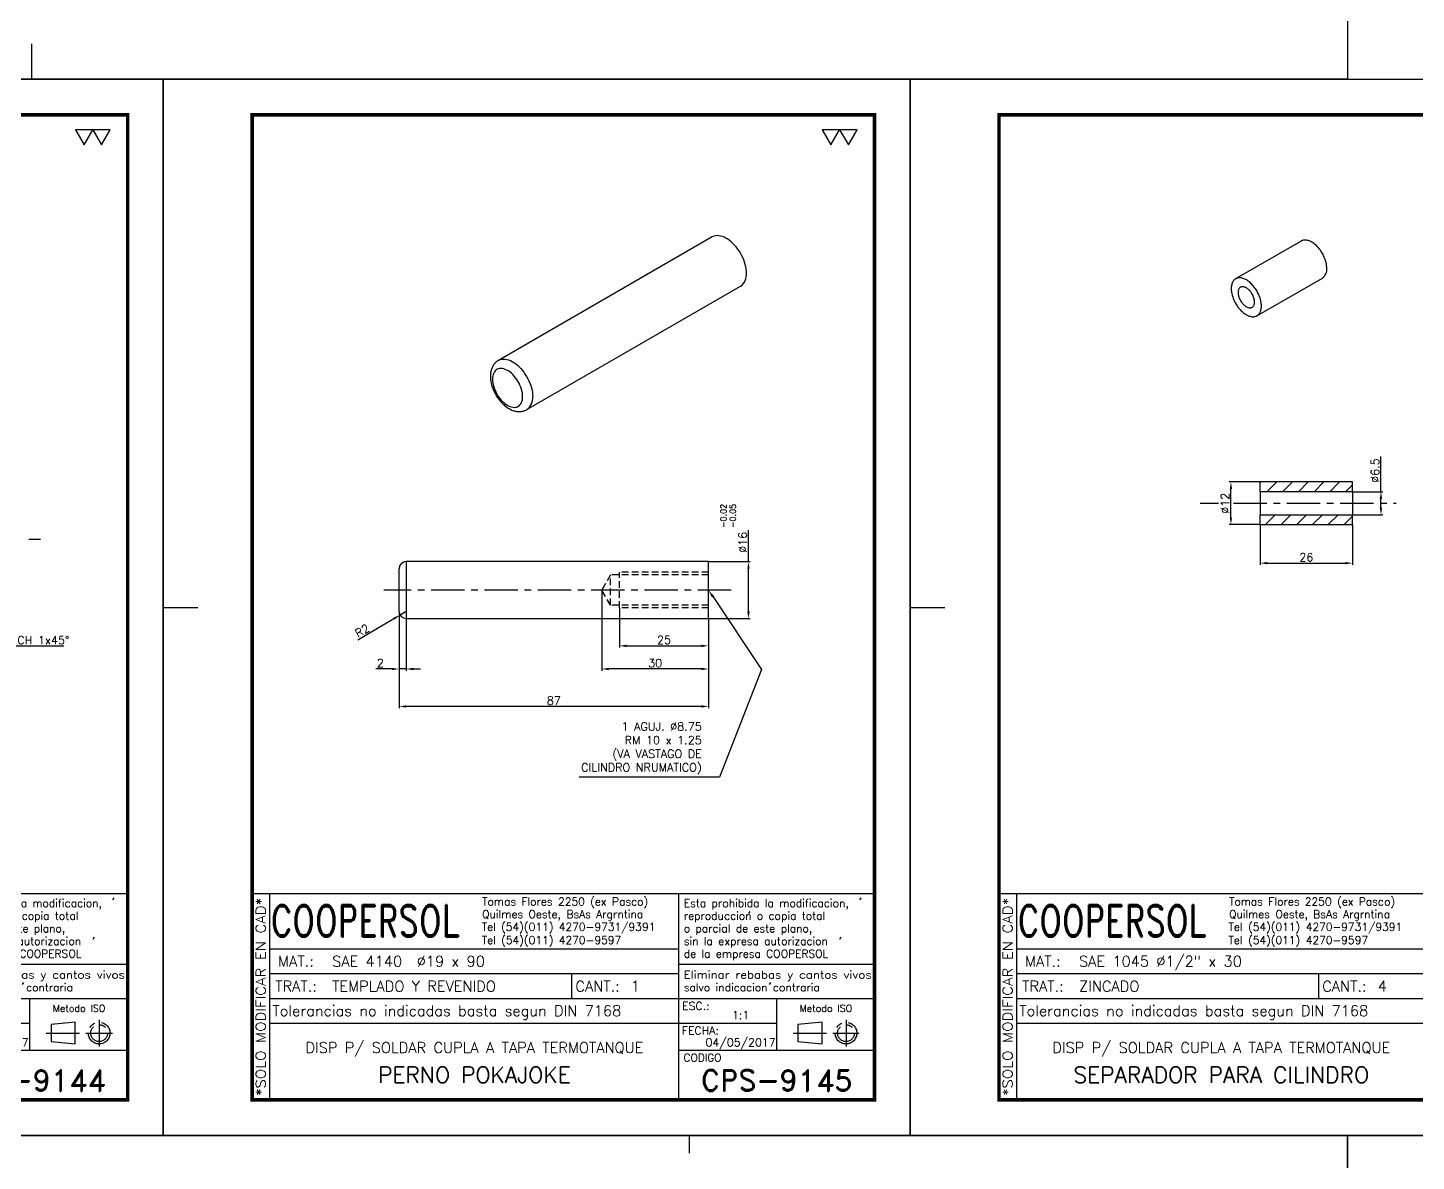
# Model space of a CAD drawing. Extents: x -13768 to 18086, y -10615 to 1188.
# Drawn here: x 1308.9 to 1699.3, y 289.8 to 608.5 of the extents above; entities that cross this region are included whole.
import ezdxf
from ezdxf import colors
from ezdxf.entities.mleader import LeaderData, LeaderLine
from ezdxf.enums import TextEntityAlignment as Align
from ezdxf.math import Vec2, Vec3

# ---------------------------------------------------------------- set-up
doc = ezdxf.new("R2010")
doc.units = 0
doc.header["$LTSCALE"] = 7.5
doc.header["$MEASUREMENT"] = 0
doc.linetypes.add('CENTER', pattern=[2, 1.25, -0.25, 0.25, -0.25])
doc.linetypes.add('HIDDEN', pattern=[0.375, 0.25, -0.125])
doc.layers.get('0').update_dxf_attribs({"linetype": 'CONTINUOUS'})
doc.layers.get('DEFPOINTS').update_dxf_attribs({"linetype": 'CONTINUOUS'})
for name, color, linetype in [('0-CO', 3, 'CONTINUOUS'), ('1', 1, 'CENTER'), ('CL', 1, 'CENTER'), ('CO', 3, 'CONTINUOUS'), ('FI', 1, 'CONTINUOUS'), ('OC', 1, 'HIDDEN'), ('RY', 5, 'CONTINUOUS')]:
    doc.layers.add(name, color=color, linetype=linetype)
doc.styles.add('ROMAND', font='ROMAND')
doc.styles.add('ROMANS', font='ROMANS.SHX')
doc.dimstyles.new('1', dxfattribs={"dimtxt": 2.3, "dimasz": 2, "dimexe": 0.5, "dimexo": 0.0625, "dimgap": 0.5, "dimtad": 1, "dimdec": 4, "dimdsep": 46, "dimtxsty": 'ROMANS', "dimcen": -2, "dimclrt": 7, "dimadec": 0, "dimazin": 0, "dimtfac": 0.869565, "dimtdec": 4, "dimtmove": 0, "dimatfit": 3, "dimfxl": 1, "dimtolj": 1, "dimarcsym": 0})

# ---------------------------------------------------------------- blocks, each defined once
blk = doc.blocks.new('A4G')
blk.add_line((0, 148.5), (9.75, 148.5))
blk.add_lwpolyline([(0, 297), (210, 297), (210, 0), (0, 0)], close=True)
at = {"const_width": 1}
blk.add_lwpolyline([(25, 287), (200, 287), (200, 10), (25, 10)], close=True, dxfattribs=at)
blk = doc.blocks.new('COOPERSOLROT-02')
for p, q in [((0, 58), (175, 58)), ((0, 0), (0, 58)), ((5, 0), (5, 58)), ((120, 0), (120, 58)), ((175, 0), (175, 58)), ((5, 42.5), (120, 42.5)), ((5, 35.5), (120, 35.5)), ((89.89, 28.5), (89.89, 35.5)), ((120, 38.19), (175, 38.19)), ((5, 28.5), (175, 28.5)), ((147.5, 14), (147.5, 28.5)), ((147.5, 21.5), (5, 21.5)), ((120, 14), (175, 14)), ((0, 0), (175, 0))]:
    blk.add_line(p, q)
at = {"color": 1, "linetype": 'CENTER'}
blk.add_line((166.98, 22.51), (166.98, 15.06), dxfattribs=at)
for points in [[(152.09, 18.79), (161.93, 18.79)], [(163.26, 18.79), (170.71, 18.79)]]:
    blk.add_lwpolyline(points, dxfattribs=at)
at = {"layer": '1'}
for points in [[(170.85, 56.26), (171.21, 56.85)], [(139.66, 52.43), (140.02, 53.02)], [(165.28, 45.22), (165.64, 45.81)], [(145.46, 32.42), (145.82, 33.01)]]:
    blk.add_lwpolyline(points, dxfattribs=at)
blk.add_lwpolyline([(160.25, 18.79), (160.25, 21.83), (153.47, 21.16), (153.47, 16.41), (160.25, 15.74)], close=True, dxfattribs=at)
for radius in [3.05, 2.37]:
    blk.add_circle((166.98, 18.79), radius, dxfattribs=at)
at = {"style": 'ROMANS', "width": 0.996387}
blk.add_text('*SOLO MODIFICAR EN CAD*', height=2.7, rotation=90, dxfattribs=at).set_placement((3.77, 1.09), (3.77, 56.81), align=Align.FIT)
at = {"style": 'ROMAND', "width": 0.75}
blk.add_text('COOPERSOL', height=9, dxfattribs=at).set_placement((5.26, 45.85))
at = {"style": 'ROMANS'}
for s, p in [('MAT.:', (7.32, 37.47)), ('TRAT.:', (6.5, 30.47)), ('CANT.:', (90.89, 30.47)), ('Tolerancias no indicadas basta segun DIN 7168', (5.7, 23.56))]:
    blk.add_text(s, height=3, dxfattribs=at).set_placement(p)
for tag, height, style, p in [('CONJUNTO', 2.3, 'ROMANS', (62.5, 17.5)), ('SUBCONJUNTO', 3, 'ROMANS', (62.5, 11.5)), ('COD-PLA', 6, 'ROMAND', (147.5, 5.5)), ('DENOMINACION', 4.5, 'ROMANS', (62.5, 4.75))]:
    blk.add_attdef(tag, text='', height=height, dxfattribs=dict(style=style)).set_placement(p, align=Align.MIDDLE)
at = {"layer": '1', "style": 'ROMANS'}
for s, height, p in [('Tomas Flores 2250 (ex Pasco)', 2.2, (64.69, 54.68)), ('Esta prohibida la modificacion,', 2.2, (121.36, 54.23)), ('Quilmes Oeste, BsAs Argrntina', 2.2, (64.69, 51.12)), ('reproduccion o copia total', 2.2, (121.36, 50.67)), ('Tel (54)(011) 4270-9731/9391', 2.2, (64.55, 47.56)), ('o parcial de este plano,', 2.2, (121.36, 47.11)), ('Tel (54)(011) 4270-9597', 2.2, (64.55, 43.83)), ('sin la expresa autorizacion ', 2.2, (121.36, 43.55)), ('de la empresa COOPERSOL', 2.2, (121.36, 39.99)), ('salvo indicacion contraria', 2.2, (121.36, 30.54)), ('ESC.:', 2.25, (120.89, 25.29)), ('FECHA:', 2.25, (120.81, 18.36)), ('CODIGO', 2.16, (121.33, 10.78))]:
    blk.add_text(s, height=height, dxfattribs=at).set_placement(p)
at = {"layer": '1', "style": 'ROMANS', "width": 0.96139}
blk.add_text('Eliminar rebabas y cantos vivos', height=2.2, dxfattribs=at).set_placement((121.34, 34.1), (174.21, 34.1), align=Align.FIT)
at = {"layer": '1', "style": 'ROMANS'}
blk.add_text('Metodo ISO', height=1.948, dxfattribs=at).set_placement((161.34, 25.77), align=Align.MIDDLE)
for tag, p in [('MAT', (22.51, 37.47)), ('TRAT', (22.51, 30.47)), ('CANT', (106.49, 30.47))]:
    blk.add_attdef(tag, p, '', height=3, dxfattribs=at)
for tag, p in [('ESC', (137.33, 22.73)), ('FECHA', (137.33, 15.06))]:
    blk.add_attdef(tag, text='', height=2.25, dxfattribs=at).set_placement(p, align=Align.CENTER)
blk = doc.blocks.new('*D34')
at = {"layer": 'CO', "color": 0, "lineweight": -2}
for p, q in [((1475.31, 445.31), (1475.31, 434.19)), ((1500.31, 442.31), (1500.31, 434.19)), ((1477.31, 434.69), (1498.31, 434.69))]:
    blk.add_line(p, q, dxfattribs=at)
at = {"layer": 'CO', "color": 0}
for points in [[(1477.31, 435.02), (1477.31, 434.35), (1475.31, 434.69)], [(1498.31, 435.02), (1498.31, 434.35), (1500.31, 434.69)]]:
    blk.add_solid(points, dxfattribs=at)
at = {"layer": 'DEFPOINTS', "color": 0}
for p in [(1475.31, 445.37), (1500.31, 442.37), (1500.31, 434.69)]:
    blk.add_point(p, dxfattribs=at)
at = {"layer": 'CO', "color": 7, "insert": (1487.81, 436.34), "char_height": 2.3, "attachment_point": 5, "style": 'ROMANS'}
blk.add_mtext('\\A1;25', dxfattribs=at)
blk = doc.blocks.new('*D35')
at = {"layer": 'CO', "color": 0, "lineweight": -2}
for p, q in [((1470.31, 450.31), (1470.31, 427.68)), ((1500.31, 442.31), (1500.31, 427.68)), ((1498.31, 428.18), (1472.31, 428.18))]:
    blk.add_line(p, q, dxfattribs=at)
at = {"layer": 'CO', "color": 0}
for points in [[(1472.31, 428.51), (1472.31, 427.84), (1470.31, 428.18)], [(1498.31, 428.51), (1498.31, 427.84), (1500.31, 428.18)]]:
    blk.add_solid(points, dxfattribs=at)
at = {"layer": 'DEFPOINTS', "color": 0}
for p in [(1470.31, 450.37), (1500.31, 442.37), (1470.31, 428.18)]:
    blk.add_point(p, dxfattribs=at)
at = {"layer": 'CO', "color": 7, "insert": (1485.31, 429.83), "char_height": 2.3, "attachment_point": 5, "style": 'ROMANS'}
blk.add_mtext('\\A1;30', dxfattribs=at)
blk = doc.blocks.new('*D36')
at = {"layer": 'CO', "color": 0, "lineweight": -2}
for p, q in [((1413.31, 444.31), (1413.31, 417.14)), ((1500.31, 442.31), (1500.31, 417.14)), ((1498.31, 417.64), (1415.31, 417.64))]:
    blk.add_line(p, q, dxfattribs=at)
at = {"layer": 'CO', "color": 0}
for points in [[(1415.31, 417.97), (1415.31, 417.3), (1413.31, 417.64)], [(1498.31, 417.97), (1498.31, 417.3), (1500.31, 417.64)]]:
    blk.add_solid(points, dxfattribs=at)
at = {"layer": 'DEFPOINTS', "color": 0}
for p in [(1413.31, 444.37), (1500.31, 442.37), (1413.31, 417.64)]:
    blk.add_point(p, dxfattribs=at)
at = {"layer": 'CO', "color": 7, "insert": (1456.81, 419.29), "char_height": 2.3, "attachment_point": 5, "style": 'ROMANS'}
blk.add_mtext('\\A1;87', dxfattribs=at)
blk = doc.blocks.new('*D37')
at = {"layer": 'CO', "color": 0, "lineweight": -2}
for p, q in [((1413.31, 444.25), (1413.31, 427.68)), ((1415.31, 442.31), (1415.31, 427.68)), ((1411.31, 428.18), (1406.77, 428.18)), ((1415.31, 428.18), (1413.31, 428.18)), ((1417.31, 428.18), (1419.31, 428.18))]:
    blk.add_line(p, q, dxfattribs=at)
at = {"layer": 'CO', "color": 0}
for points in [[(1411.31, 428.51), (1411.31, 427.84), (1413.31, 428.18)], [(1417.31, 428.51), (1417.31, 427.84), (1415.31, 428.18)]]:
    blk.add_solid(points, dxfattribs=at)
at = {"layer": 'DEFPOINTS', "color": 0}
for p in [(1413.31, 444.31), (1415.31, 442.37), (1413.31, 428.18)]:
    blk.add_point(p, dxfattribs=at)
at = {"layer": 'CO', "color": 7, "insert": (1408.04, 429.83), "char_height": 2.3, "attachment_point": 5, "style": 'ROMANS'}
blk.add_mtext('\\A1;2', dxfattribs=at)
blk = doc.blocks.new('*D38')
at = {"layer": 'CO', "color": 0, "lineweight": -2}
for p, q in [((1401.76, 436.34), (1411.87, 442.33)), ((1415.31, 444.37), (1413.59, 443.35))]:
    blk.add_line(p, q, dxfattribs=at)
at = {"layer": 'CO', "color": 0}
blk.add_solid([(1411.7, 442.62), (1412.04, 442.05), (1413.59, 443.35)], dxfattribs=at)
at = {"layer": 'DEFPOINTS', "color": 0}
for p in [(1413.59, 443.35), (1415.31, 444.37)]:
    blk.add_point(p, dxfattribs=at)
at = {"layer": 'CO', "color": 7, "insert": (1402.95, 438.96), "char_height": 2.3, "attachment_point": 5, "rotation": 30.6793, "style": 'ROMANS'}
blk.add_mtext('\\A1;R2', dxfattribs=at)
blk = doc.blocks.new('*D39')
at = {"layer": 'CO', "color": 0, "lineweight": -2}
for p, q in [((1511.56, 458.37), (1511.56, 467.18)), ((1500.37, 458.37), (1512.06, 458.37)), ((1511.56, 444.37), (1511.56, 456.37)), ((1500.37, 442.37), (1512.06, 442.37))]:
    blk.add_line(p, q, dxfattribs=at)
at = {"layer": 'CO', "color": 0}
for points in [[(1511.23, 456.37), (1511.9, 456.37), (1511.56, 458.37)], [(1511.23, 444.37), (1511.9, 444.37), (1511.56, 442.37)]]:
    blk.add_solid(points, dxfattribs=at)
at = {"layer": 'DEFPOINTS', "color": 0}
for p in [(1500.31, 458.37), (1511.56, 458.37), (1500.31, 442.37)]:
    blk.add_point(p, dxfattribs=at)
at = {"layer": 'CO', "color": 7, "insert": (1509.91, 463.78), "char_height": 2.3, "attachment_point": 5, "rotation": 90, "style": 'ROMANS'}
blk.add_mtext('\\A1;%%C16', dxfattribs=at)
blk = doc.blocks.new('TOL')
at = {"layer": '0-CO', "style": 'ROMANS'}
for tag, p in [('TOLSUP', (2.34, 3.94)), ('TOLINF', (2.34, 1.29))]:
    blk.add_attdef(tag, p, '', height=1.64, dxfattribs=at)
blk = doc.blocks.new('*D40')
at = {"layer": 'CO', "color": 0, "lineweight": -2}
for p, q in [((1655.41, 468.7), (1655.41, 457.44)), ((1681.41, 468.7), (1681.41, 457.44)), ((1657.41, 457.94), (1679.41, 457.94))]:
    blk.add_line(p, q, dxfattribs=at)
at = {"layer": 'CO', "color": 0}
for points in [[(1657.41, 458.28), (1657.41, 457.61), (1655.41, 457.94)], [(1679.41, 458.28), (1679.41, 457.61), (1681.41, 457.94)]]:
    blk.add_solid(points, dxfattribs=at)
at = {"layer": 'DEFPOINTS', "color": 0}
for p in [(1655.41, 468.77), (1681.41, 468.77), (1681.41, 457.94)]:
    blk.add_point(p, dxfattribs=at)
at = {"layer": 'CO', "color": 7, "insert": (1668.41, 459.59), "char_height": 2.3, "attachment_point": 5, "style": 'ROMANS'}
blk.add_mtext('\\A1;26', dxfattribs=at)
blk = doc.blocks.new('*D41')
at = {"layer": 'CO', "color": 0, "lineweight": -2}
for p, q in [((1689.39, 478.02), (1689.39, 487.92)), ((1681.47, 478.02), (1689.89, 478.02)), ((1689.39, 473.52), (1689.39, 476.02)), ((1681.47, 471.52), (1689.89, 471.52))]:
    blk.add_line(p, q, dxfattribs=at)
at = {"layer": 'CO', "color": 0}
for points in [[(1689.06, 476.02), (1689.73, 476.02), (1689.39, 478.02)], [(1689.06, 473.52), (1689.73, 473.52), (1689.39, 471.52)]]:
    blk.add_solid(points, dxfattribs=at)
at = {"layer": 'DEFPOINTS', "color": 0}
for p in [(1681.41, 478.02), (1689.39, 478.02), (1681.41, 471.52)]:
    blk.add_point(p, dxfattribs=at)
at = {"layer": 'CO', "color": 7, "insert": (1687.74, 483.97), "char_height": 2.3, "attachment_point": 5, "rotation": 90, "style": 'ROMANS'}
blk.add_mtext('\\A1;%%C6.5', dxfattribs=at)
blk = doc.blocks.new('*D42')
at = {"layer": 'CO', "color": 0, "lineweight": -2}
for p, q in [((1655.35, 480.77), (1646.71, 480.77)), ((1647.21, 470.77), (1647.21, 478.77)), ((1655.35, 468.77), (1646.71, 468.77))]:
    blk.add_line(p, q, dxfattribs=at)
at = {"layer": 'CO', "color": 0}
for points in [[(1646.88, 478.77), (1647.54, 478.77), (1647.21, 480.77)], [(1646.88, 470.77), (1647.54, 470.77), (1647.21, 468.77)]]:
    blk.add_solid(points, dxfattribs=at)
at = {"layer": 'DEFPOINTS', "color": 0}
for p in [(1647.21, 480.77), (1655.41, 480.77), (1655.41, 468.77)]:
    blk.add_point(p, dxfattribs=at)
at = {"layer": 'CO', "color": 7, "insert": (1645.56, 474.77), "char_height": 2.3, "attachment_point": 5, "rotation": 90, "style": 'ROMANS'}
blk.add_mtext('\\A1;%%C12', dxfattribs=at)
blk = doc.blocks.new('A3G')
for p, q in [((235, 292), (235, 297)), ((235, 5), (235, 0))]:
    blk.add_line(p, q)
blk.add_lwpolyline([(0, 297), (420, 297), (420, 0), (0, 0)], close=True)

msp = doc.modelspace()

# ---------------------------------------------------------------- hatches: boundary and pattern name
at = {"layer": 'RY'}
h = msp.add_hatch(dxfattribs=at)
h.set_pattern_fill('ANSI31', color=256, scale=25, style=0)
h.set_pattern_definition([(45, (14937.426, -11905.4418), (-2.2097087, 2.2097087), [])])
h.paths.add_polyline_path([(1681.41172, 471.51653), (1655.41172, 471.51653), (1655.41172, 468.76653), (1681.41172, 468.76653)])
h.paths.add_polyline_path([(1681.41172, 480.76653), (1655.41172, 480.76653), (1655.41172, 478.01653), (1681.41172, 478.01653)])

# ---------------------------------------------------------------- linework, layer by layer
for p, q in [((1681.41172, 480.76653), (1655.41172, 480.76653)), ((1655.41172, 478.01653), (1655.41172, 480.76653)), ((1681.41172, 478.01653), (1681.41172, 480.76653)), ((1681.41172, 478.01653), (1655.41172, 478.01653)), ((1655.41172, 478.01653), (1655.41172, 471.51653)), ((1681.41172, 478.01653), (1681.41172, 471.51653)), ((1655.41172, 471.51653), (1681.41172, 471.51653)), ((1655.41172, 468.76653), (1655.41172, 471.51653)), ((1655.41172, 468.76653), (1681.41172, 468.76653)), ((1681.41172, 468.76653), (1681.41172, 471.51653)), ((1500.30736, 458.37442), (1415.30736, 458.37442)), ((1500.30736, 442.37442), (1500.30736, 458.37442)), ((1413.30736, 444.37442), (1413.30736, 456.37442)), ((1415.30736, 442.37442), (1500.30736, 442.37442))]:
    msp.add_line(p, q)
for centre, start, end in [((1415.30736, 456.37442), 90, 180), ((1415.30736, 444.37442), 180, 270)]:
    msp.add_arc(centre, 2, start, end)
at = {"layer": 'CL'}
for p, q in [((1638.57997, 474.76653), (1643.68901, 474.76653)), ((1647.93243, 474.76653), (1693.62711, 474.76653)), ((1312.47981, 464.54748), (1309.24828, 464.54748)), ((1506.70651, 450.37442), (1409.00627, 450.37442))]:
    msp.add_line(p, q, dxfattribs=at)
at = {"layer": 'CO'}
for points in [[(1324.74912, 575.60654), (1327.19327, 579.83994), (1322.30497, 579.83994)], [(1329.63743, 575.60654), (1332.08158, 579.83994), (1327.19327, 579.83994)], [(1534.74912, 575.60654), (1537.19327, 579.83994), (1532.30497, 579.83994)], [(1539.63743, 575.60654), (1542.08158, 579.83994), (1537.19327, 579.83994)]]:
    msp.add_lwpolyline(points, close=True, dxfattribs=at)
at = {"layer": 'FI'}
for p, q in [((1501.3375, 549.66686), (1441.23342, 514.96951)), ((1666.91624, 548.5177), (1648.53147, 537.9044)), ((1449.23277, 501.11273), (1509.33685, 535.81008)), ((1654.53098, 527.51181), (1672.91576, 538.12512)), ((1415.30736, 458.37442), (1415.30736, 442.37442))]:
    msp.add_line(p, q, dxfattribs=at)
at = {"layer": 'FI', "flags": 128}
for points in [[(1510.99402, 539.47284), (1510.97189, 540.06294), (1510.90565, 540.67399), (1510.79584, 541.30119), (1510.6433, 541.93965), (1510.44923, 542.58435), (1510.21516, 543.23026), (1509.94291, 543.87232), (1509.63461, 544.50551), (1509.29268, 545.12487), (1508.91979, 545.72555), (1508.51886, 546.30285), (1508.09304, 546.85226), (1507.64564, 547.36947), (1507.18018, 547.85044), (1506.70029, 548.2914), (1506.20973, 548.6889), (1505.71235, 549.03983), (1505.21203, 549.34144), (1504.71269, 549.59138), (1504.21823, 549.78768), (1503.73254, 549.92881), (1503.2594, 550.01367), (1502.80252, 550.04159), (1502.36548, 550.01235), (1501.9517, 549.92619), (1501.56441, 549.78377), (1501.3375, 549.66686)], [(1674.15864, 540.87218), (1674.15105, 541.16956), (1674.12829, 541.47465), (1674.09046, 541.78634), (1674.03768, 542.10353), (1673.97015, 542.42507), (1673.88811, 542.74983), (1673.79185, 543.07663), (1673.68171, 543.40431), (1673.55809, 543.73169), (1673.42144, 544.05761), (1673.27223, 544.38089), (1673.11101, 544.70037), (1672.93836, 545.01492), (1672.75488, 545.32341), (1672.56124, 545.62473), (1672.35814, 545.9178), (1672.14629, 546.20158), (1671.92646, 546.47505), (1671.69943, 546.73723), (1671.46601, 546.98719), (1671.22705, 547.22402), (1670.98339, 547.44688), (1670.73592, 547.65497), (1670.4855, 547.84755), (1670.23305, 548.02392), (1669.97947, 548.18347), (1669.72566, 548.3256), (1669.47252, 548.44983), (1669.22098, 548.5557), (1668.97192, 548.64282), (1668.72625, 548.7109), (1668.48483, 548.75969), (1668.24854, 548.78901), (1668.01821, 548.79875), (1667.79468, 548.78889), (1667.57874, 548.75946), (1667.37117, 548.71056), (1667.17271, 548.64237), (1666.98407, 548.55513), (1666.91624, 548.5177)], [(1655.77387, 530.25888), (1655.76627, 530.55626), (1655.74352, 530.86134), (1655.70568, 531.17303), (1655.65291, 531.49022), (1655.58538, 531.81177), (1655.50333, 532.13653), (1655.40707, 532.46333), (1655.29693, 532.79101), (1655.17331, 533.11839), (1655.03666, 533.4443), (1654.88745, 533.76758), (1654.72624, 534.08707), (1654.55358, 534.40161), (1654.37011, 534.7101), (1654.17647, 535.01142), (1653.97336, 535.3045), (1653.76151, 535.58828), (1653.54168, 535.86175), (1653.31465, 536.12393), (1653.08124, 536.37388), (1652.84227, 536.61071), (1652.59862, 536.83357), (1652.35114, 537.04166), (1652.10073, 537.23424), (1651.84828, 537.41062), (1651.59469, 537.57016), (1651.34088, 537.7123), (1651.08775, 537.83652), (1650.8362, 537.94239), (1650.58715, 538.02952), (1650.34147, 538.0976), (1650.10005, 538.14638), (1649.86376, 538.1757), (1649.63344, 538.18545), (1649.4099, 538.17559), (1649.19397, 538.14615), (1648.9864, 538.09725), (1648.78793, 538.02906), (1648.59929, 537.94182), (1648.42115, 537.83585), (1648.25414, 537.71151), (1648.09886, 537.56927), (1647.95586, 537.40963), (1647.82567, 537.23315), (1647.70874, 537.04048), (1647.60549, 536.8323), (1647.5163, 536.60936), (1647.44148, 536.37244), (1647.3813, 536.12242), (1647.33597, 535.86017), (1647.30566, 535.58663), (1647.29048, 535.3028), (1647.29048, 535.00967), (1647.30566, 534.7083), (1647.33597, 534.39978), (1647.3813, 534.0852), (1647.44148, 533.76569), (1647.5163, 533.44239), (1647.60549, 533.11646), (1647.70874, 532.78908), (1647.82567, 532.4614), (1647.95586, 532.13461), (1648.09886, 531.80986), (1648.25414, 531.48834), (1648.42115, 531.17118), (1648.59929, 530.85952), (1648.78793, 530.55448), (1648.9864, 530.25715), (1649.19397, 529.9686), (1649.4099, 529.68985), (1649.63344, 529.4219), (1649.86376, 529.16572), (1650.10005, 528.92222), (1650.34147, 528.69227), (1650.58715, 528.4767), (1650.8362, 528.27627), (1651.08775, 528.09171), (1651.34088, 527.92368), (1651.59469, 527.77277), (1651.84828, 527.63953), (1652.10073, 527.52443), (1652.35114, 527.42789), (1652.59862, 527.35025), (1652.84227, 527.29179), (1653.08124, 527.25272), (1653.31465, 527.23318), (1653.54168, 527.23324), (1653.76151, 527.2529), (1653.97336, 527.29208), (1654.17647, 527.35065), (1654.37011, 527.4284), (1654.55358, 527.52506), (1654.72624, 527.64026), (1654.88745, 527.77361), (1655.03666, 527.92462), (1655.17331, 528.09275), (1655.29693, 528.27741), (1655.40707, 528.47792), (1655.50333, 528.69358), (1655.58538, 528.92361), (1655.65291, 529.16719), (1655.70568, 529.42345), (1655.74352, 529.69146), (1655.76627, 529.97027), (1655.77387, 530.25888)], [(1653.82932, 531.38144), (1653.82167, 531.60216), (1653.79879, 531.83024), (1653.76081, 532.06416), (1653.70799, 532.30237), (1653.64069, 532.54328), (1653.55934, 532.78528), (1653.46451, 533.02677), (1653.3568, 533.26614), (1653.23695, 533.5018), (1653.10575, 533.73217), (1652.96406, 533.95573), (1652.81285, 534.17099), (1652.6531, 534.37651), (1652.48589, 534.57093), (1652.31232, 534.75295), (1652.13356, 534.92137), (1651.95079, 535.07505), (1651.76522, 535.21298), (1651.5781, 535.33425), (1651.39067, 535.43803), (1651.20417, 535.52365), (1651.01985, 535.59054), (1650.83893, 535.63824), (1650.66262, 535.66644), (1650.49209, 535.67495), (1650.32847, 535.66372), (1650.17286, 535.63282), (1650.02629, 535.58246), (1649.88973, 535.51297), (1649.7641, 535.42481), (1649.65023, 535.31858), (1649.54887, 535.19497), (1649.46071, 535.05481), (1649.38633, 534.89903), (1649.32622, 534.72868), (1649.28078, 534.54488), (1649.25032, 534.34885), (1649.23504, 534.14191), (1649.23504, 533.92542), (1649.25032, 533.70083), (1649.28078, 533.46964), (1649.32622, 533.23338), (1649.38633, 532.99362), (1649.46071, 532.75196), (1649.54887, 532.51001), (1649.65023, 532.26938), (1649.7641, 532.03167), (1649.88973, 531.79846), (1650.02629, 531.57131), (1650.17286, 531.35172), (1650.32847, 531.14115), (1650.49209, 530.94102), (1650.66262, 530.75264), (1650.83893, 530.57728), (1651.01985, 530.41609), (1651.20417, 530.27016), (1651.39067, 530.14046), (1651.5781, 530.02784), (1651.76522, 529.93305), (1651.95079, 529.85674), (1652.13356, 529.7994), (1652.31232, 529.76142), (1652.48589, 529.74305), (1652.6531, 529.7444), (1652.81285, 529.76549), (1652.96406, 529.80615), (1653.10575, 529.86613), (1653.23695, 529.94502), (1653.3568, 530.0423), (1653.46451, 530.15731), (1653.55934, 530.28931), (1653.64069, 530.4374), (1653.70799, 530.6006), (1653.76081, 530.77782), (1653.79879, 530.9679), (1653.82167, 531.16955), (1653.82932, 531.38144)], [(1441.22832, 514.96656), (1441.46034, 515.08643), (1441.84762, 515.22885), (1442.26141, 515.31501), (1442.69845, 515.34425), (1443.15532, 515.31633), (1443.62846, 515.23147), (1444.11416, 515.09033), (1444.60861, 514.89403), (1445.10795, 514.64409), (1445.60827, 514.34248), (1446.10566, 513.99155), (1446.59621, 513.59405), (1447.0761, 513.15309), (1447.54156, 512.67212), (1447.98896, 512.15491), (1448.41479, 511.60551), (1448.81571, 511.0282), (1449.1886, 510.42752), (1449.53053, 509.80816), (1449.83883, 509.17498), (1450.11108, 508.53292), (1450.34516, 507.887), (1450.53922, 507.2423), (1450.69176, 506.60385), (1450.80158, 505.97664), (1450.86781, 505.3656), (1450.88995, 504.77549)], [(1448.06152, 504.77549), (1448.03975, 505.28371), (1447.97467, 505.81184), (1447.86695, 506.35447), (1447.71769, 506.90603), (1447.52842, 507.46086), (1447.30108, 508.01326), (1447.03802, 508.55758), (1446.74192, 509.08822), (1446.41583, 509.59973), (1446.06308, 510.08688), (1445.68731, 510.54466), (1445.29237, 510.96836), (1444.88231, 511.35366), (1444.46133, 511.69658), (1444.03377, 511.99362), (1443.60399, 512.24172), (1443.17643, 512.43834), (1442.75545, 512.58147), (1442.34539, 512.66962), (1441.95045, 512.7019), (1441.57468, 512.67798), (1441.22193, 512.5981), (1440.89584, 512.46309), (1440.59974, 512.27432), (1440.33668, 512.03373), (1440.10934, 511.7438), (1439.92007, 511.4075), (1439.77081, 511.02827), (1439.66309, 510.61002), (1439.59801, 510.15702), (1439.57624, 509.67394), (1439.59801, 509.16573), (1439.66309, 508.63759), (1439.77081, 508.09496), (1439.92007, 507.5434), (1440.10934, 506.98857), (1440.33668, 506.43617), (1440.59974, 505.89185), (1440.89584, 505.36121), (1441.22193, 504.8497), (1441.57468, 504.36255), (1441.95045, 503.90478), (1442.34539, 503.48107), (1442.75545, 503.09577), (1443.17643, 502.75285), (1443.60399, 502.45581), (1444.03377, 502.20771), (1444.46133, 502.01109), (1444.88231, 501.86796), (1445.29237, 501.77981), (1445.68731, 501.74753), (1446.06308, 501.77145), (1446.41583, 501.85133), (1446.74192, 501.98634), (1447.03802, 502.17511), (1447.30108, 502.4157), (1447.52842, 502.70563), (1447.71769, 503.04194), (1447.86695, 503.42116), (1447.97467, 503.83942), (1448.03975, 504.29241), (1448.06152, 504.77549)]]:
    msp.add_lwpolyline(points, dxfattribs=at)
at = {"layer": 'FI'}
for centre, radius, start, end in [((1506.9635, 539.09014), 4.04866, 305.8882825, 5.4238979), ((1671.18285, 540.56385), 2.99172, 305.3966532, 5.9155272), ((1446.91541, 504.36712), 3.99546, 305.5006729, 5.8663473)]:
    msp.add_arc(centre, radius, start, end, dxfattribs=at)
msp.add_open_spline([(1441.22801, 514.96149), (1441.11845, 514.8958), (1440.87469, 514.74966), (1440.53377, 514.46838), (1440.20282, 514.13308), (1439.90977, 513.75849), (1439.6544, 513.34809), (1439.43796, 512.90258), (1439.26162, 512.42309), (1439.12693, 511.91096), (1439.03558, 511.36845), (1438.98902, 510.79913), (1438.98808, 510.20784), (1439.03267, 509.60032), (1439.12179, 508.98251), (1439.25378, 508.3599), (1439.42667, 507.73716), (1439.63844, 507.1183), (1439.88707, 506.50702), (1440.1706, 505.9068), (1440.48706, 505.32102), (1440.83453, 504.75304), (1441.21107, 504.20621), (1441.61475, 503.68385), (1442.04374, 503.18921), (1442.4963, 502.72553), (1442.97072, 502.29611), (1443.4653, 501.90446), (1443.97815, 501.55431), (1444.50678, 501.24986), (1445.04763, 500.99567), (1445.59583, 500.79619), (1446.14532, 500.65505), (1446.68941, 500.57445), (1447.22156, 500.55464), (1447.73567, 500.59472), (1448.22775, 500.69079), (1448.69102, 500.84467), (1449.02737, 500.98942), (1449.19817, 501.09718), (1449.23424, 501.11994)], degree=3, knots=[0, 0, 0, 0, 0.019557311, 0.04351432, 0.067482119, 0.091635304, 0.116139464, 0.141141252, 0.166752395, 0.193028927, 0.219952495, 0.247426257, 0.275295645, 0.303389275, 0.331544753, 0.359652977, 0.387672693, 0.415594699, 0.443430267, 0.471202614, 0.498941556, 0.526680455, 0.554448934, 0.582276891, 0.610200415, 0.638254022, 0.666467741, 0.694861737, 0.723437136, 0.752162037, 0.780928625, 0.809554103, 0.837823786, 0.86552403, 0.892503939, 0.918712523, 0.944194733, 0.969062673, 0.993465565, 1, 1, 1, 1], dxfattribs=at)
at = {"layer": 'OC'}
for p, q in [((1472.7611, 454.62442), (1470.30736, 450.37442)), ((1500.30736, 454.62442), (1472.7611, 454.62442)), ((1472.7611, 446.12442), (1472.7611, 454.62442)), ((1500.30736, 455.37442), (1475.30736, 455.37442)), ((1475.30736, 445.37442), (1475.30736, 455.37442)), ((1472.7611, 446.12442), (1470.30736, 450.37442)), ((1500.30736, 446.12442), (1472.7611, 446.12442)), ((1500.30736, 445.37442), (1475.30736, 445.37442))]:
    msp.add_line(p, q, dxfattribs=at)

# ---------------------------------------------------------------- block references
at = {"xscale": 2, "yscale": 2, "zscale": 2}
msp.add_blockref('A3G', (840, 594), dxfattribs=at)
for name, p in [('A4G', (1137, 297)), ('A4G', (1347, 297)), ('A4G', (1557, 297)), ('A3G', (1260, 0)), ('A4G', (1680, 0))]:
    msp.add_blockref(name, p)
ref = msp.add_blockref('COOPERSOLROT-02', (1162, 307))
ref.add_attrib('COD-PLA', 'CPS-9144', dxfattribs={"height": 6, "style": 'ROMAND'}).set_placement((1309.5, 312.5), align=Align.MIDDLE)
ref.add_attrib('FECHA', '04/05/2017', dxfattribs={"layer": '1', "height": 2.25, "style": 'ROMANS'}).set_placement((1299.33468, 322.061), align=Align.CENTER)
ref.add_attrib('MAT', 'SAE 4140  %%c45 x 90', (1184.50529, 344.46815), dxfattribs={"layer": '1', "height": 3, "style": 'ROMANS'})
ref.add_attrib('TRAT', 'TEMPLADO Y REVENIDO', (1184.50529, 337.46815), dxfattribs={"layer": '1', "height": 3, "style": 'ROMANS'})
ref.add_attrib('ESC', '1:1', dxfattribs={"layer": '1', "height": 2.25, "style": 'ROMANS'}).set_placement((1299.33468, 329.72855), align=Align.CENTER)
ref.add_attrib('CANT', '1', (1268.49059, 337.46815), dxfattribs={"layer": '1', "height": 3, "style": 'ROMANS'})
ref.add_attrib('DENOMINACION', 'SOPORTE PERNO POKAJOKE', dxfattribs={"height": 4.5, "style": 'ROMANS'}).set_placement((1224.5, 314.03781), align=Align.MIDDLE)
ref.add_attrib('SUBCONJUNTO', 'DISP P/ SOLDAR CUPLA A TAPA TERMOTANQUE', dxfattribs={"height": 3, "style": 'ROMANS'}).set_placement((1224.5, 321.47785), align=Align.MIDDLE)
ref = msp.add_blockref('COOPERSOLROT-02', (1372, 307))
ref.add_attrib('COD-PLA', 'CPS-9145', dxfattribs={"height": 6, "style": 'ROMAND'}).set_placement((1519.5, 312.5), align=Align.MIDDLE)
ref.add_attrib('FECHA', '04/05/2017', dxfattribs={"layer": '1', "height": 2.25, "style": 'ROMANS'}).set_placement((1509.33468, 322.061), align=Align.CENTER)
ref.add_attrib('MAT', 'SAE 4140  %%c19 x 90', (1394.50529, 344.46815), dxfattribs={"layer": '1', "height": 3, "style": 'ROMANS'})
ref.add_attrib('TRAT', 'TEMPLADO Y REVENIDO', (1394.50529, 337.46815), dxfattribs={"layer": '1', "height": 3, "style": 'ROMANS'})
ref.add_attrib('ESC', '1:1', dxfattribs={"layer": '1', "height": 2.25, "style": 'ROMANS'}).set_placement((1509.33468, 329.72855), align=Align.CENTER)
ref.add_attrib('CANT', '1', (1478.49059, 337.46815), dxfattribs={"layer": '1', "height": 3, "style": 'ROMANS'})
ref.add_attrib('DENOMINACION', 'PERNO POKAJOKE', dxfattribs={"height": 4.5, "style": 'ROMANS'}).set_placement((1434.5, 314.03781), align=Align.MIDDLE)
ref.add_attrib('SUBCONJUNTO', 'DISP P/ SOLDAR CUPLA A TAPA TERMOTANQUE', dxfattribs={"height": 3, "style": 'ROMANS'}).set_placement((1434.5, 321.47785), align=Align.MIDDLE)
ref = msp.add_blockref('COOPERSOLROT-02', (1582, 307))
ref.add_attrib('COD-PLA', 'CPS-9146', dxfattribs={"height": 6, "style": 'ROMAND'}).set_placement((1729.5, 312.5), align=Align.MIDDLE)
ref.add_attrib('FECHA', '04/05/2017', dxfattribs={"layer": '1', "height": 2.25, "style": 'ROMANS'}).set_placement((1719.33468, 322.061), align=Align.CENTER)
ref.add_attrib('MAT', 'SAE 1045 %%c1/2" x 30', (1604.50529, 344.46815), dxfattribs={"layer": '1', "height": 3, "style": 'ROMANS'})
ref.add_attrib('TRAT', 'ZINCADO', (1604.50529, 337.46815), dxfattribs={"layer": '1', "height": 3, "style": 'ROMANS'})
ref.add_attrib('ESC', '1:1', dxfattribs={"layer": '1', "height": 2.25, "style": 'ROMANS'}).set_placement((1719.33468, 329.72855), align=Align.CENTER)
ref.add_attrib('CANT', '4', (1688.49059, 337.46815), dxfattribs={"layer": '1', "height": 3, "style": 'ROMANS'})
ref.add_attrib('DENOMINACION', 'SEPARADOR PARA CILINDRO', dxfattribs={"height": 4.5, "style": 'ROMANS'}).set_placement((1644.5, 314.03781), align=Align.MIDDLE)
ref.add_attrib('SUBCONJUNTO', 'DISP P/ SOLDAR CUPLA A TAPA TERMOTANQUE', dxfattribs={"height": 3, "style": 'ROMANS'}).set_placement((1644.5, 321.47785), align=Align.MIDDLE)
at = {"layer": 'CO', "rotation": 90}
msp.add_blockref('TOL', (1509.27418, 465.49748), dxfattribs=at).add_auto_attribs({'TOLINF': '-0.05', 'TOLSUP': '-0.02'})

# ---------------------------------------------------------------- dimensions: what is measured, and where the dimension line sits
at = {"layer": 'CO'}
for base, p1, p2, picture, middle in [((1689.39272, 478.01653), (1681.41172, 471.51653), (1681.41172, 478.01653), '*D41', (1687.74272, 483.96653)), ((1647.21163, 480.76653), (1655.41172, 468.76653), (1655.41172, 480.76653), '*D42', (1645.56163, 474.76653))]:
    dim = msp.add_linear_dim(base=base, p1=p1, p2=p2, angle=90, text='%%C<>', dimstyle='1', dxfattribs=at)
    dim.commit()
    dim.dimension.update_dxf_attribs({"geometry": picture, "text_midpoint": middle})
for base, p1, p2, picture, middle in [((1681.41172, 457.94214), (1655.41172, 468.76653), (1681.41172, 468.76653), '*D40', (1668.41172, 459.59214)), ((1470.30736, 428.17693), (1500.30736, 442.37442), (1470.30736, 450.37442), '*D35', (1485.30736, 429.82693)), ((1500.30736, 434.68646), (1475.30736, 445.37442), (1500.30736, 442.37442), '*D34', (1487.80736, 436.33646)), ((1413.30736, 428.17693), (1415.30736, 442.37442), (1413.30736, 444.31192), '*D37', (1408.04069, 429.82693)), ((1413.30736, 417.63769), (1500.30736, 442.37442), (1413.30736, 444.37442), '*D36', (1456.80736, 419.28769))]:
    dim = msp.add_linear_dim(base=base, p1=p1, p2=p2, dimstyle='1', dxfattribs=at)
    dim.commit()
    dim.dimension.update_dxf_attribs({"geometry": picture, "text_midpoint": middle})
dim = msp.add_linear_dim(base=(1511.56191, 458.37442), p1=(1500.30736, 442.37442), p2=(1500.30736, 458.37442), angle=90, text='%%C<>', dimstyle='1', dxfattribs=at)
dim.commit()
dim.dimension.update_dxf_attribs({"geometry": '*D39', "text_midpoint": (1511.56191, 463.7768), "dimtype": 160})
dim = msp.add_radius_dim(center=(1415.30736, 444.37442), mpoint=(1413.58729, 443.35396), dimstyle='1', dxfattribs=at)
dim.commit()
dim.dimension.update_dxf_attribs({"geometry": '*D38', "text_midpoint": (1403.79503, 437.54453), "dimtype": 164})

# ---------------------------------------------------------------- leaders
ml = msp.add_multileader_mtext('Standard', dxfattribs=at)
ml.set_content('1 AGUJ. %%C8.75\\PRM 10 x 1.25\\P(VA VASTAGO DE\\PCILINDRO NRUMATICO)', color=7, style='ROMANS')
ml.set_leader_properties(color=256, linetype='ByLayer', lineweight=-1)
ml.build(insert=Vec2(0, 0))
ml.multileader.update_dxf_attribs({"text_left_attachment_type": 6, "text_right_attachment_type": 5, "dogleg_length": 4, "arrow_head_size": 2.3})
ctx = ml.context
ctx.base_point, ctx.char_height, ctx.arrow_head_size, ctx.landing_gap_size, ctx.plane_origin = Vec3(1459.96761, 410.09395), 2.3, 2.3, 1, Vec3(1500.30736, 450.37442)
ctx.left_attachment, ctx.right_attachment, ctx.text_align_type = 6, 5, 2
notes = []
notes.append((ctx, [(0, (1, 1, 0), (1503.42475, 397.71776), (-1, 0), 4, [(0, [(1500.30736, 450.37442), (1515.23165, 428.04459)], 0, [])])]))
ctx.mtext.insert, ctx.mtext.alignment, ctx.mtext.flow_direction = Vec3(1498.42475, 413.16062), 3, 5
ml = msp.add_multileader_mtext('Standard', dxfattribs=at)
ml.set_content('CH 1x45%%D', color=7, style='ROMANS')
ml.set_leader_properties(color=256, linetype='ByLayer', lineweight=-1)
ml.build(insert=Vec2(0, 0))
ml.multileader.update_dxf_attribs({"text_left_attachment_type": 6, "text_right_attachment_type": 5, "dogleg_length": 4, "arrow_head_size": 2.3})
ctx = ml.context
ctx.base_point, ctx.char_height, ctx.arrow_head_size, ctx.landing_gap_size, ctx.plane_origin = Vec3(1304.97693, 434.65774), 2.3, 2.3, 1, Vec3(1290.75374, 443.6258)
ctx.left_attachment, ctx.right_attachment = 6, 5
notes.append((ctx, [(0, (1, 1, 0), (1300.97693, 434.65774), (1, 0), 4, [(0, [(1290.75374, 443.6258)], 0, [])])]))
ctx.mtext.insert, ctx.mtext.flow_direction = Vec3(1305.97693, 437.41774), 5
for ctx, leaders in notes:
    for number, flags, end, landing, length, lines in leaders:
        leader = LeaderData()
        leader.index, (leader.has_last_leader_line, leader.has_dogleg_vector, leader.attachment_direction) = number, flags
        leader.last_leader_point, leader.dogleg_vector, leader.dogleg_length = Vec3(end), Vec3(landing), length
        for number, points, colour, breaks in lines:
            line = LeaderLine()
            line.index, line.vertices, line.color, line.breaks = number, Vec3.list(points), colors.encode_raw_color(colour), breaks
            leader.lines.append(line)
        ctx.leaders.append(leader)

doc.saveas('drawing.dxf')
